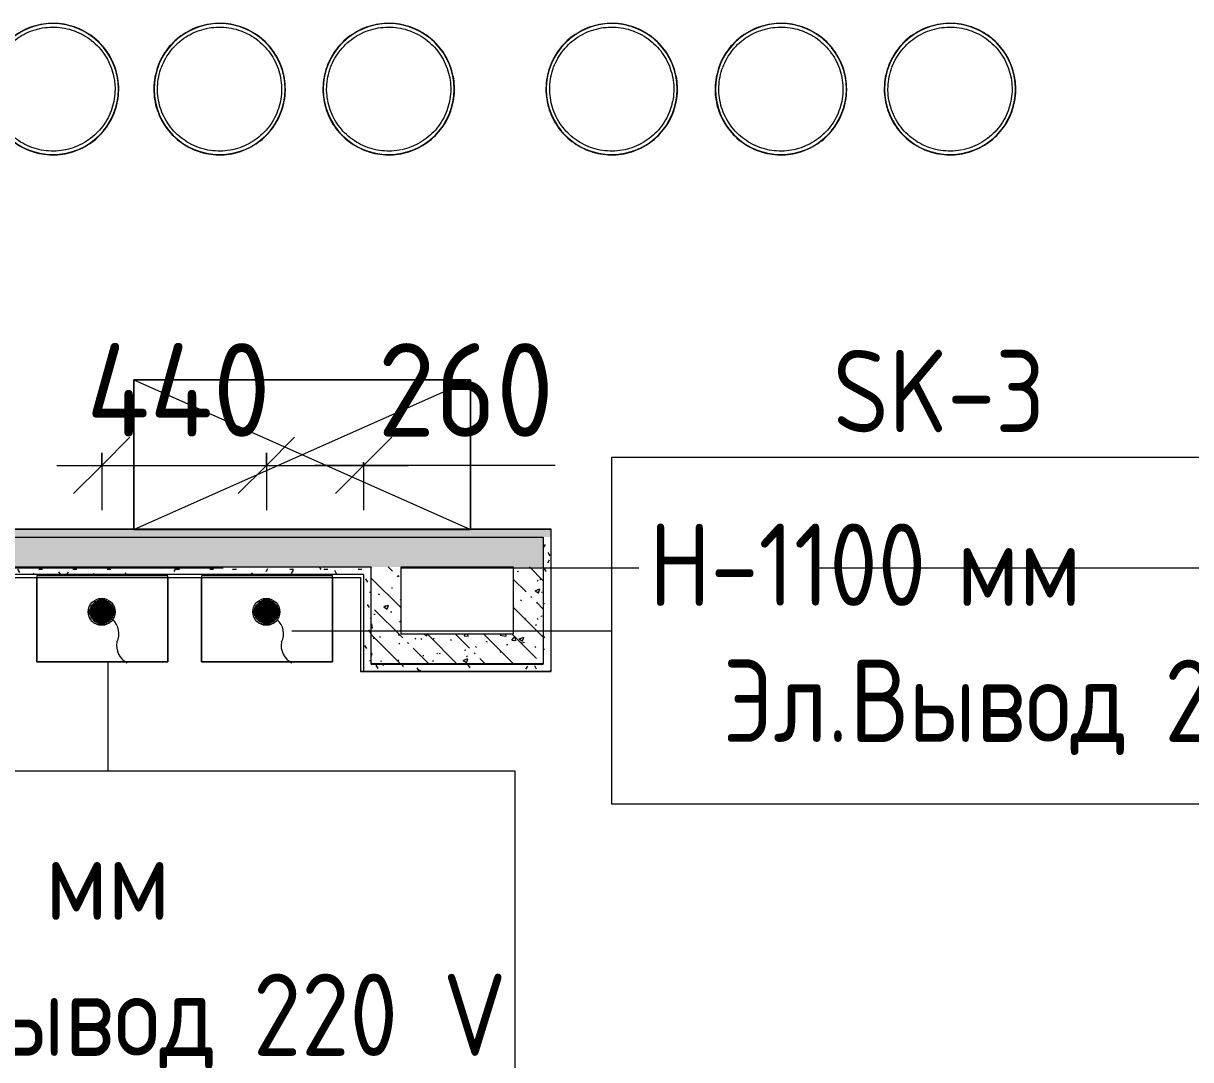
# Model space of a CAD drawing. Header units: millimetres. Extents: x 35881 to 234190, y -8553 to 29063.
# Drawn here: x 44521 to 47640, y 13686 to 16455 of the extents above; entities that cross this region are included whole.
import ezdxf

# ---------------------------------------------------------------- set-up
doc = ezdxf.new("R2010")
doc.units = ezdxf.units.MM
doc.linetypes.add('Осевая', pattern=[3175, 635, -476.25, 1587.5, -476.25])
for name, color, linetype, lineweight in [('A-ANNO-DIMS', 7, 'Continuous', 9), ('A-ANNO-DIMS-100', 7, 'Continuous', 9), ('A-DETL-GENF', 7, 'Continuous', 9), ('A-WALL', 7, 'Continuous', 9), ('E-ELEC-FIXT-IDEN', 7, 'Continuous', 9), ('I-WALL', 7, 'Continuous', 9), ('Оси-2', 7, 'Осевая', 9), ('Электрические приборы', 7, 'Continuous', 9)]:
    doc.layers.add(name, color=color, linetype=linetype, lineweight=lineweight)
for name, color, linetype, lineweight, true_color in [('A-WALL-1', 7, 'Continuous', 9, 0x3c3c3c), ('A-WALL-FNSH-1', 7, 'Continuous', 9, 0x3c3c3c), ('I-FURN-1', 7, 'Continuous', 9, 0xf0f0f0)]:
    doc.layers.add(name, color=color, linetype=linetype, lineweight=lineweight, true_color=true_color)
doc.styles.add('GOST Common', font='GOST_Common.ttf', dxfattribs={"width": 0.9, "height": 220})
doc.styles.add('ISOCPEUR', font='isocpeur.ttf', dxfattribs={"width": 0.9, "height": 250})
doc.dimstyles.new('ISO-2_5_0_9К_БОЛЬШОЙ', dxfattribs={"dimscale": 304.8, "dimtxt": 248.995294, "dimasz": 0.492126, "dimexe": 0.393701, "dimexo": 0.984252, "dimgap": 0, "dimtad": 1, "dimdec": 0, "dimrnd": 10, "dimzin": 0, "dimdsep": 46, "dimtxsty": 'ISOCPEUR', "dimblk1": 'OBLIQUE', "dimblk2": 'OBLIQUE', "dimsah": 1, "dimcen": 0.09, "dimdle": 0.393701, "dimazin": 0, "dimtfac": 1, "dimtdec": 4, "dimtix": 1, "dimtmove": 0, "dimatfit": 3, "dimfxl": 1, "dimtvp": 1, "dimtolj": 1, "dimtzin": 0, "dimarcsym": 2})
doc.dimstyles.new('ISO-2_5_0_9К_БОЛЬШОЙ_2', dxfattribs={"dimscale": 304.8, "dimtxt": 248.995294, "dimasz": 0.492126, "dimexe": 0.393701, "dimexo": 0.984252, "dimgap": 0, "dimtad": 1, "dimdec": 0, "dimrnd": 10, "dimzin": 0, "dimdsep": 46, "dimtxsty": 'ISOCPEUR', "dimblk1": 'OBLIQUE', "dimblk2": 'OBLIQUE', "dimsah": 1, "dimcen": 0.09, "dimdle": 0.393701, "dimazin": 0, "dimtfac": 1, "dimtdec": 4, "dimtix": 1, "dimtmove": 1, "dimatfit": 3, "dimfxl": 1, "dimtvp": 1, "dimtolj": 1, "dimtzin": 0, "dimarcsym": 2})
pattern_1 = [(135, (0, 0), (-75.43415, -75.43415), [106.68, -17.78, 3.556, -17.78]), (135, (0, 75.39), (-75.43415, -75.43415), []), (50, (0, 0), (127.52922, -11.15758), [13.335, -146.685]), (355, (0, 0), (-24.66966, 133.74002), [10.668, -117.348]), (100.451, (10.63, -0.93), (102.85973, 122.58178), [11.333, -124.663]), (46.184, (0, 35.56), (189.75516, -29.43036), [20.002, -220.027]), (96.636, (15.81, 33.1), (166.1822, 173.1996), [17, -186.995]), (351.184, (0, 35.56), (166.1839, 173.1976), [16.002, -176.022]), (21, (17.78, 26.67), (106.13027, -71.58603), [13.335, -146.685]), (326, (17.78, 26.67), (43.26188, 128.93175), [10.668, -117.348]), (71.451, (26.62, 20.7), (149.39198, 57.34505), [11.333, -124.663]), (37.5, (0, 0), (2.16223, 59.188357), [3.353, -112.573, 3.353, -115.773, -117.792]), (37.5, (0, 0), (2.16223, 59.188357), [-235.052, 3.353, -114.44]), (7.5, (0, 0), (46.77386, 70.12615), [3.353, -64.567, 3.353, -109.906, -44.894]), (7.5, (0, 0), (46.77386, 70.12615), [-181.178, 3.353, -41.542]), (327.5, (-39.65, 0), (94.91367, -4.010093), [3.353, -41.097, 3.353, -135.331, -184.023]), (327.5, (-39.65, 0), (94.91367, -4.010093), [-183.134, 3.353, -180.67]), (317.5, (-57.43, 0), (103.69057, 17.79882), [3.353, -54.432, 3.353, -88.748, -130.683]), (317.5, (-57.43, 0), (103.69057, 17.79882), [-149.885, 3.353, -127.33])]
pattern_2 = [(0, (0, 0), (121.92, 30.48), [10.058, -81.382, 10.058, -81.382, -487.68]), (0, (0, 0), (121.92, 30.48), [-182.88, 10.058, -172.822, 10.058, -81.382, -213.36]), (0, (0, 0), (121.92, 30.48), [-457.2, 10.058, -50.902, 10.058, -142.342]), (120, (45.72, 15.24), (-87.356454, 90.345817), [10.058, -81.382, 10.058, -81.382, -487.68]), (120, (45.72, 15.24), (-87.356454, 90.345817), [-182.88, 10.058, -172.822, 10.058, -81.382, -213.36]), (120, (45.72, 15.24), (-87.356454, 90.345817), [-457.2, 10.058, -50.902, 10.058, -142.342]), (240, (60.96, 76.2), (-34.563546, -120.825817), [10.058, -81.382, 10.058, -81.382, -487.68]), (240, (60.96, 76.2), (-34.563546, -120.825817), [-182.88, 10.058, -172.822, 10.058, -81.382, -213.36]), (240, (60.96, 76.2), (-34.563546, -120.825817), [-457.2, 10.058, -50.902, 10.058, -142.342])]

# ---------------------------------------------------------------- blocks, each defined once
blk = doc.blocks.new('Блок Розеток и Выключателей - Блок Розеток и Выключателей_SK3-27368973-План размещения напольных электротехнических лючков и розеток 1 этажа в осях 12-23')
at = {"layer": 'A-DETL-GENF'}
for p, q in [((-33.6, -92.8), (-33.6, -107.2)), ((-31.2, -88), (-31.2, -112)), ((-28.8, -83.2), (-28.8, -116.8)), ((-26.4, -80.8), (-26.4, -119.2)), ((-24, -78.4), (-24, -121.6)), ((-21.6, -76), (-21.6, -124)), ((-19.2, -73.6), (-19.2, -126.4)), ((-16.8, -71.2), (-16.8, -128.8)), ((-14.4, -71.2), (-14.4, -128.8)), ((-12, -68.8), (-12, -131.2)), ((-9.6, -68.8), (-9.6, -131.2)), ((-7.2, -66.4), (-7.2, -133.6)), ((-4.8, -66.4), (-4.8, -133.6)), ((-2.4, -66.4), (-2.4, -133.6)), ((0, -66.4), (0, -133.6)), ((2.4, -66.4), (2.4, -133.6)), ((4.8, -66.4), (4.8, -133.6)), ((7.2, -66.4), (7.2, -133.6)), ((9.6, -68.8), (9.6, -131.2)), ((12, -68.8), (12, -131.2)), ((14.4, -71.2), (14.4, -128.8)), ((16.8, -71.2), (16.8, -128.8)), ((19.2, -73.6), (19.2, -126.4)), ((21.6, -76), (21.6, -124)), ((24, -78.4), (24, -121.6)), ((26.4, -80.8), (26.4, -119.2)), ((28.8, -83.2), (28.8, -116.8)), ((31.2, -88), (31.2, -112)), ((33.6, -92.8), (33.6, -107.2))]:
    blk.add_line(p, q, dxfattribs=at)
blk.add_circle((0, -100), 36, dxfattribs=at)
for centre, radius, start, end in [((-2.1, -158.1), 48.1, 332.5065, 49.9886), ((91.1, -190.4), 51.5, 168.6656, 243.8652)]:
    blk.add_arc(centre, radius, start, end, dxfattribs=at)
blk = doc.blocks.new('Stool _3_ - Aluminium Stool-25469124-План размещения напольных электротехнических лючков и розеток 1 этажа в осях 12-23')
at = {"layer": 'I-FURN-1'}
blk.add_line((41.1, -160.6), (34.7, -162.1), dxfattribs=at)
at = {"layer": 'I-FURN-1', "flags": 128}
for points in [[(175.8, 0), (175.7, 7), (175.2, 14), (174.5, 21), (173.6, 28), (172.3, 34.9), (170.8, 41.8), (169, 48.6), (166.9, 55.3), (164.5, 61.9), (161.9, 68.5), (159.1, 74.9), (155.9, 81.2), (152.6, 87.4), (148.9, 93.4), (145.1, 99.3), (141, 105), (136.7, 110.5), (132.2, 115.9), (127.4, 121.1), (122.5, 126.1), (117.3, 130.9), (112, 135.5), (106.5, 139.9), (100.8, 144), (95, 147.9), (89, 151.6), (82.9, 155), (76.6, 158.2), (70.2, 161.2), (63.7, 163.9), (57.1, 166.3), (50.4, 168.4), (43.6, 170.3), (36.8, 171.9), (29.9, 173.2), (22.9, 174.3), (15.9, 175.1), (8.9, 175.6), (1.9, 175.8), (-5.1, 175.7), (-12.2, 175.4), (-19.2, 174.8), (-26.1, 173.8), (-33.1, 172.7), (-39.9, 171.2), (-46.8, 169.5), (-53.5, 167.5), (-60.1, 165.2), (-66.7, 162.6), (-73.2, 159.9), (-79.5, 156.8), (-85.7, 153.5), (-91.8, 149.9), (-97.7, 146.2), (-103.5, 142.1), (-109.1, 137.9), (-114.5, 133.4), (-119.7, 128.7), (-124.8, 123.8), (-129.6, 118.7), (-134.3, 113.5), (-138.7, 108), (-142.9, 102.4), (-146.9, 96.6), (-150.6, 90.6), (-154.1, 84.5), (-157.4, 78.3), (-160.4, 71.9), (-163.2, 65.5), (-165.6, 58.9), (-167.9, 52.2), (-169.8, 45.5), (-171.5, 38.6), (-172.9, 31.7), (-174, 24.8), (-174.9, 17.8), (-175.5, 10.8), (-175.8, 3.8), (-175.8, 0)], [(-83.9, 143), (-78.1, 146.2), (-72.2, 149.2), (-66.2, 152), (-60.1, 154.5), (-53.9, 156.8), (-47.5, 158.8), (-41.1, 160.6), (-34.7, 162.1), (-28.2, 163.4), (-21.6, 164.4), (-15.3, 165.1)], [(-15, 165.1), (-8.4, 165.6), (-1.8, 165.8), (4.8, 165.7), (11.5, 165.4), (18.1, 164.8), (24.6, 164), (31.2, 162.8), (37.7, 161.5), (44.1, 159.8), (50.5, 157.9), (56.7, 155.8)], [(-155.2, 58.4), (-152.7, 64.6), (-150, 70.6), (-147.1, 76.6), (-143.9, 82.4), (-140.5, 88.1), (-136.8, 93.6), (-133, 99), (-128.9, 104.3), (-124.6, 109.3), (-120.2, 114.2), (-115.5, 118.9), (-110.7, 123.5), (-105.6, 127.8), (-100.4, 131.9), (-95.1, 135.8), (-89.6, 139.5), (-83.9, 143)], [(57.5, 155.5), (62.9, 153.4), (69, 150.8), (75, 147.9), (80.8, 144.8), (86.5, 141.4), (92.1, 137.8), (97.6, 134)], [(97.6, 134), (102.9, 130), (108, 125.8), (112.9, 121.4), (117.7, 116.8), (122.3, 112), (126.6, 107), (130.8, 101.9), (134.8, 96.5), (138.5, 91.1), (142.1, 85.5), (145.4, 79.7), (148.4, 73.8), (151.3, 67.8), (153.9, 61.7), (156.2, 55.5), (158.3, 49.2), (160.2, 42.9), (161.7, 36.4), (163.1, 29.9), (164.1, 23.4), (164.8, 17.6)], [(-165.8, 0), (-165.7, 6.6), (-165.3, 13.2), (-164.6, 19.8), (-163.7, 26.4), (-162.5, 32.9), (-161, 39.4), (-159.3, 45.8), (-157.4, 52.2), (-155.5, 57.4)], [(-175.8, 0), (-175.7, -7), (-175.2, -14), (-174.5, -21), (-173.6, -28), (-172.3, -34.9), (-170.8, -41.8), (-169, -48.6), (-166.9, -55.3), (-164.5, -61.9), (-161.9, -68.5), (-159.1, -74.9), (-155.9, -81.2), (-152.6, -87.4), (-148.9, -93.4), (-145.1, -99.3), (-141, -105), (-136.7, -110.5), (-132.2, -115.9), (-127.4, -121.1), (-122.5, -126.1), (-117.3, -130.9), (-112, -135.5), (-106.5, -139.9), (-100.8, -144), (-95, -147.9), (-89, -151.6), (-82.9, -155), (-76.6, -158.2), (-70.2, -161.2), (-63.7, -163.9), (-57.1, -166.3), (-50.4, -168.4), (-43.6, -170.3), (-36.8, -171.9), (-29.9, -173.2), (-22.9, -174.3), (-15.9, -175.1), (-8.9, -175.6), (-1.9, -175.8), (5.1, -175.7), (12.2, -175.4), (19.2, -174.8), (26.1, -173.8), (33.1, -172.7), (39.9, -171.2), (46.8, -169.5), (53.5, -167.5), (60.1, -165.2), (66.7, -162.6), (73.2, -159.9), (79.5, -156.8), (85.7, -153.5), (91.8, -149.9), (97.7, -146.2), (103.5, -142.1), (109.1, -137.9), (114.5, -133.4), (119.7, -128.7), (124.8, -123.8), (129.6, -118.7), (134.3, -113.5), (138.7, -108), (142.9, -102.4), (146.9, -96.6), (150.6, -90.6), (154.1, -84.5), (157.4, -78.3), (160.4, -71.9), (163.2, -65.5), (165.6, -58.9), (167.9, -52.2), (169.8, -45.5), (171.5, -38.6), (172.9, -31.7), (174, -24.8), (174.9, -17.8), (175.5, -10.8), (175.8, -3.8), (175.8, 0)], [(-163.1, -29.9), (-164.1, -23.4), (-164.9, -16.8), (-165.5, -10.2), (-165.8, -3.6), (-165.8, 0)], [(165.8, 0), (165.7, -6.6), (165.3, -13.2), (164.6, -19.8), (163.7, -26.4), (162.5, -32.9), (161, -39.4), (159.3, -45.8), (157.4, -52.2), (155.2, -58.4), (152.7, -64.6), (150, -70.6), (147.1, -76.6), (143.9, -82.4), (140.5, -88.1), (136.8, -93.6), (133, -99), (128.9, -104.3), (124.6, -109.3), (120.2, -114.2), (115.5, -118.9), (110.7, -123.5), (105.6, -127.8), (100.4, -131.9), (95.1, -135.8), (89.6, -139.5), (83.9, -143), (78.1, -146.2), (72.2, -149.2), (66.2, -152), (60.1, -154.5)], [(164.9, 16.8), (165.5, 10.2), (165.8, 3.6), (165.8, 0)], [(33.7, -162.3), (28.2, -163.4), (21.6, -164.4), (15, -165.1), (8.4, -165.6), (1.8, -165.8), (-4.8, -165.7), (-11.5, -165.4), (-18.1, -164.8), (-24.6, -164), (-31.2, -162.8), (-37.7, -161.5), (-44.1, -159.8), (-50.5, -157.9), (-56.7, -155.8), (-62.9, -153.4), (-69, -150.8), (-75, -147.9), (-80.8, -144.8), (-86.5, -141.4), (-92.1, -137.8), (-97.6, -134), (-102.9, -130), (-108, -125.8), (-112.9, -121.4), (-117.7, -116.8), (-122.3, -112), (-126.6, -107), (-130.8, -101.9), (-134.8, -96.5), (-138.5, -91.1), (-142.1, -85.5), (-145.4, -79.7), (-148.4, -73.8), (-151.3, -67.8), (-153.9, -61.7), (-156.2, -55.5), (-158.3, -49.2), (-160.2, -42.9), (-161.7, -36.4), (-162.9, -30.6)], [(59.6, -154.7), (53.9, -156.8), (47.5, -158.8), (41.7, -160.4)]]:
    blk.add_lwpolyline(points, dxfattribs=at)
at = {"layer": 'I-FURN-1'}
for start, end in [(0, 180), (360, 180), (180, 0), (180, 360)]:
    blk.add_arc((0, 0), 175, start, end, dxfattribs=at)
blk = doc.blocks.new('Stool _3_ - Aluminium Stool-V131-План размещения напольных электротехнических лючков и розеток 1 этажа в осях 12-23')
at = {"layer": 'I-FURN-1'}
blk.add_line((41.1, -160.6), (34.7, -162.1), dxfattribs=at)
at = {"layer": 'I-FURN-1', "flags": 128}
for points in [[(175.8, 0), (175.7, 7), (175.2, 14), (174.5, 21), (173.6, 28), (172.3, 34.9), (170.8, 41.8), (169, 48.6), (166.9, 55.3), (164.5, 61.9), (161.9, 68.5), (159.1, 74.9), (155.9, 81.2), (152.6, 87.4), (148.9, 93.4), (145.1, 99.3), (141, 105), (136.7, 110.5), (132.2, 115.9), (127.4, 121.1), (122.5, 126.1), (117.3, 130.9), (112, 135.5), (106.5, 139.9), (100.8, 144), (95, 147.9), (89, 151.6), (82.9, 155), (76.6, 158.2), (70.2, 161.2), (63.7, 163.9), (57.1, 166.3), (50.4, 168.4), (43.6, 170.3), (36.8, 171.9), (29.9, 173.2), (22.9, 174.3), (15.9, 175.1), (8.9, 175.6), (1.9, 175.8), (-5.1, 175.7), (-12.2, 175.4), (-19.2, 174.8), (-26.1, 173.8), (-33.1, 172.7), (-39.9, 171.2), (-46.8, 169.5), (-53.5, 167.5), (-60.1, 165.2), (-66.7, 162.6), (-73.2, 159.9), (-79.5, 156.8), (-85.7, 153.5), (-91.8, 149.9), (-97.7, 146.2), (-103.5, 142.1), (-109.1, 137.9), (-114.5, 133.4), (-119.7, 128.7), (-124.8, 123.8), (-129.6, 118.7), (-134.3, 113.5), (-138.7, 108), (-142.9, 102.4), (-146.9, 96.6), (-150.6, 90.6), (-154.1, 84.5), (-157.4, 78.3), (-160.4, 71.9), (-163.2, 65.5), (-165.6, 58.9), (-167.9, 52.2), (-169.8, 45.5), (-171.5, 38.6), (-172.9, 31.7), (-174, 24.8), (-174.9, 17.8), (-175.5, 10.8), (-175.8, 3.8), (-175.8, 0)], [(-83.9, 143), (-78.1, 146.2), (-72.2, 149.2), (-66.2, 152), (-60.1, 154.5), (-53.9, 156.8), (-47.5, 158.8), (-41.1, 160.6), (-34.7, 162.1), (-28.2, 163.4), (-21.6, 164.4), (-15.3, 165.1)], [(-15, 165.1), (-8.4, 165.6), (-1.8, 165.8), (4.8, 165.7), (11.5, 165.4), (18.1, 164.8), (24.6, 164), (31.2, 162.8), (37.7, 161.5), (44.1, 159.8), (50.5, 157.9), (56.7, 155.8)], [(-155.2, 58.4), (-152.7, 64.6), (-150, 70.6), (-147.1, 76.6), (-143.9, 82.4), (-140.5, 88.1), (-136.8, 93.6), (-133, 99), (-128.9, 104.3), (-124.6, 109.3), (-120.2, 114.2), (-115.5, 118.9), (-110.7, 123.5), (-105.6, 127.8), (-100.4, 131.9), (-95.1, 135.8), (-89.6, 139.5), (-83.9, 143)], [(57.5, 155.5), (62.9, 153.4), (69, 150.8), (75, 147.9), (80.8, 144.8), (86.5, 141.4), (92.1, 137.8), (97.6, 134)], [(97.6, 134), (102.9, 130), (108, 125.8), (112.9, 121.4), (117.7, 116.8), (122.3, 112), (126.6, 107), (130.8, 101.9), (134.8, 96.5), (138.5, 91.1), (142.1, 85.5), (145.4, 79.7), (148.4, 73.8), (151.3, 67.8), (153.9, 61.7), (156.2, 55.5), (158.3, 49.2), (160.2, 42.9), (161.7, 36.4), (163.1, 29.9), (164.1, 23.4), (164.8, 17.6)], [(-165.8, 0), (-165.7, 6.6), (-165.3, 13.2), (-164.6, 19.8), (-163.7, 26.4), (-162.5, 32.9), (-161, 39.4), (-159.3, 45.8), (-157.4, 52.2), (-155.5, 57.4)], [(-175.8, 0), (-175.7, -7), (-175.2, -14), (-174.5, -21), (-173.6, -28), (-172.3, -34.9), (-170.8, -41.8), (-169, -48.6), (-166.9, -55.3), (-164.5, -61.9), (-161.9, -68.5), (-159.1, -74.9), (-155.9, -81.2), (-152.6, -87.4), (-148.9, -93.4), (-145.1, -99.3), (-141, -105), (-136.7, -110.5), (-132.2, -115.9), (-127.4, -121.1), (-122.5, -126.1), (-117.3, -130.9), (-112, -135.5), (-106.5, -139.9), (-100.8, -144), (-95, -147.9), (-89, -151.6), (-82.9, -155), (-76.6, -158.2), (-70.2, -161.2), (-63.7, -163.9), (-57.1, -166.3), (-50.4, -168.4), (-43.6, -170.3), (-36.8, -171.9), (-29.9, -173.2), (-22.9, -174.3), (-15.9, -175.1), (-8.9, -175.6), (-1.9, -175.8), (5.1, -175.7), (12.2, -175.4), (19.2, -174.8), (26.1, -173.8), (33.1, -172.7), (39.9, -171.2), (46.8, -169.5), (53.5, -167.5), (60.1, -165.2), (66.7, -162.6), (73.2, -159.9), (79.5, -156.8), (85.7, -153.5), (91.8, -149.9), (97.7, -146.2), (103.5, -142.1), (109.1, -137.9), (114.5, -133.4), (119.7, -128.7), (124.8, -123.8), (129.6, -118.7), (134.3, -113.5), (138.7, -108), (142.9, -102.4), (146.9, -96.6), (150.6, -90.6), (154.1, -84.5), (157.4, -78.3), (160.4, -71.9), (163.2, -65.5), (165.6, -58.9), (167.9, -52.2), (169.8, -45.5), (171.5, -38.6), (172.9, -31.7), (174, -24.8), (174.9, -17.8), (175.5, -10.8), (175.8, -3.8), (175.8, 0)], [(-163.1, -29.9), (-164.1, -23.4), (-164.9, -16.8), (-165.5, -10.2), (-165.8, -3.6), (-165.8, 0)], [(165.8, 0), (165.7, -6.6), (165.3, -13.2), (164.6, -19.8), (163.7, -26.4), (162.5, -32.9), (161, -39.4), (159.3, -45.8), (157.4, -52.2), (155.2, -58.4), (152.7, -64.6), (150, -70.6), (147.1, -76.6), (143.9, -82.4), (140.5, -88.1), (136.8, -93.6), (133, -99), (128.9, -104.3), (127.5, -106)], [(164.9, 16.8), (165.5, 10.2), (165.8, 3.6), (165.8, 0)], [(33.7, -162.3), (28.2, -163.4), (21.6, -164.4), (15, -165.1), (8.4, -165.6), (1.8, -165.8), (-4.8, -165.7), (-11.5, -165.4), (-18.1, -164.8), (-24.6, -164), (-31.2, -162.8), (-37.7, -161.5), (-44.1, -159.8), (-50.5, -157.9), (-56.7, -155.8), (-62.9, -153.4), (-69, -150.8), (-75, -147.9), (-80.8, -144.8), (-86.5, -141.4), (-92.1, -137.8), (-97.6, -134), (-102.9, -130), (-108, -125.8), (-112.9, -121.4), (-117.7, -116.8), (-122.3, -112), (-126.6, -107), (-130.8, -101.9), (-134.8, -96.5), (-138.5, -91.1), (-142.1, -85.5), (-145.4, -79.7), (-148.4, -73.8), (-151.3, -67.8), (-153.9, -61.7), (-156.2, -55.5), (-158.3, -49.2), (-160.2, -42.9), (-161.7, -36.4), (-162.9, -30.6)], [(127.1, -106.5), (124.6, -109.3), (120.2, -114.2), (115.5, -118.9), (110.7, -123.5), (105.6, -127.8), (100.4, -131.9), (95.1, -135.8), (89.6, -139.5), (83.9, -143), (78.1, -146.2), (72.2, -149.2), (66.2, -152), (60.1, -154.5)], [(59.6, -154.7), (53.9, -156.8), (47.5, -158.8), (41.7, -160.4)]]:
    blk.add_lwpolyline(points, dxfattribs=at)
at = {"layer": 'I-FURN-1'}
for start, end in [(0, 180), (360, 180), (180, 0), (180, 360)]:
    blk.add_arc((0, 0), 175, start, end, dxfattribs=at)
blk = doc.blocks.new('Шкаф параметрический - 3_26п-25545953-План размещения напольных электротехнических лючков и розеток 1 этажа в осях 12-23')
at = {"layer": 'I-FURN-1'}
for p, q in [((0, 0), (900, 400)), ((0, 400), (900, 0)), ((900, 400), (0, 400)), ((0, 400), (0, 0)), ((0, 0), (0, 400)), ((0, 400), (900, 400)), ((900, 0), (900, 400)), ((900, 400), (900, 0)), ((0, 0), (900, 0)), ((900, 0), (0, 0))]:
    blk.add_line(p, q, dxfattribs=at)
blk = doc.blocks.new('DIMBLOCK38-План размещения напольных электротехнических лючков и розеток 1 этажа в осях 12-23')
at = {"layer": 'A-ANNO-DIMS-100', "lineweight": 20}
for p, q in [((44730, 15274.1), (44805, 15349.1)), ((45170, 15274.1), (45245, 15349.1)), ((44730, 15274.1), (44655, 15199.1)), ((45170, 15274.1), (45095, 15199.1))]:
    blk.add_line(p, q, dxfattribs=at)
at = {"layer": 'A-ANNO-DIMS-100'}
for p, q in [((44730, 15307.5), (44730, 15154.1)), ((44730, 15274.1), (44730, 15307.5)), ((45170, 15307.5), (45170, 15154.1)), ((45170, 15274.1), (45170, 15307.5)), ((44610, 15274.1), (45170, 15274.1))]:
    blk.add_line(p, q, dxfattribs=at)
at = {"layer": 'A-ANNO-DIMS-100', "color": 0, "insert": (44689, 15600.7), "char_height": 250, "width": 626.319, "attachment_point": 1, "line_spacing_factor": 1.149209, "style": 'ISOCPEUR'}
blk.add_mtext('440', dxfattribs=at)
blk = doc.blocks.new('_Oblique')
at = {"color": 0, "linetype": 'ByBlock', "lineweight": -2}
blk.add_line((-0.5, -0.5), (0.5, 0.5), dxfattribs=at)
blk = doc.blocks.new('DIMBLOCK39-План размещения напольных электротехнических лючков и розеток 1 этажа в осях 12-23')
at = {"layer": 'A-ANNO-DIMS-100', "lineweight": 20}
for p, q in [((45170, 15274.1), (45245, 15349.1)), ((45430, 15274.1), (45505, 15349.1)), ((45170, 15274.1), (45095, 15199.1)), ((45430, 15274.1), (45355, 15199.1))]:
    blk.add_line(p, q, dxfattribs=at)
at = {"layer": 'A-ANNO-DIMS-100'}
for p, q in [((45170, 15307.5), (45170, 15154.1)), ((45170, 15274.1), (45170, 15307.5)), ((45170, 15274.1), (45550, 15274.1)), ((45367.4, 15274.1), (45300, 15274.1)), ((45941.4, 15274.1), (45367.4, 15274.1)), ((45430, 15282.5), (45430, 15154.1)), ((45430, 15274.1), (45430, 15282.5))]:
    blk.add_line(p, q, dxfattribs=at)
at = {"layer": 'A-ANNO-DIMS-100', "color": 0, "insert": (45467.4, 15600.7), "char_height": 250, "width": 568.858, "attachment_point": 1, "line_spacing_factor": 1.149209, "style": 'ISOCPEUR'}
blk.add_mtext('260', dxfattribs=at)

msp = doc.modelspace()

# ---------------------------------------------------------------- hatches: boundary and pattern name
at = {"layer": 'I-WALL'}
h = msp.add_hatch(dxfattribs=at)
h.set_pattern_fill('FP_58', color=256, style=0, pattern_type=2)
h.set_pattern_definition(pattern_2)
h.paths.add_polyline_path([(45930, 15082.5), (45930, 15102.5), (42400, 15102.5), (42400, 15082.5), (45910, 15082.5)])
h = msp.add_hatch(dxfattribs=at)
h.set_pattern_fill('FP_22', color=256, style=0, pattern_type=2)
h.set_pattern_definition(pattern_1)
h.paths.add_polyline_path([(45530, 15002.5), (45910, 15002.5), (45910, 15082.5), (42380, 15082.5), (42380, 15002.5), (45450, 15002.5)])
h = msp.add_hatch(dxfattribs=at)
h.set_pattern_fill('FP_58', color=256, style=0, pattern_type=2)
h.set_pattern_definition(pattern_2)
h.paths.add_polyline_path([(45930, 14743.6), (45930, 15082.5), (45910, 15082.5), (45910, 14743.6)])
h = msp.add_hatch(dxfattribs=at)
h.set_pattern_fill('FP_58', color=256, style=0, pattern_type=2)
h.set_pattern_definition(pattern_2)
h.paths.add_polyline_path([(45450, 14982.5), (45450, 15002.5), (42780, 15002.5), (42780, 14982.5), (45430, 14982.5)])
h = msp.add_hatch(dxfattribs=at)
h.set_pattern_fill('FP_58', color=256, style=0, pattern_type=2)
h.set_pattern_definition(pattern_2)
h.paths.add_polyline_path([(45450, 14723.6), (45450, 14982.5), (45430, 14982.5), (45430, 14723.6)])
h = msp.add_hatch(dxfattribs=at)
h.set_pattern_fill('FP_22', color=256, style=0, pattern_type=2)
h.set_pattern_definition(pattern_1)
h.paths.add_polyline_path([(45530, 14742.5), (45530, 15002.5), (45450, 15002.5), (45450, 14742.5)])
h = msp.add_hatch(dxfattribs=at)
h.set_pattern_fill('FP_22', color=256, style=0, pattern_type=2)
h.set_pattern_definition(pattern_1)
h.paths.add_polyline_path([(45910, 14822.5), (45910, 15002.5), (45830, 15002.5), (45830, 14822.5)])
h = msp.add_hatch(dxfattribs=at)
h.set_pattern_fill('FP_22', color=256, style=0, pattern_type=2)
h.set_pattern_definition(pattern_1)
h.paths.add_polyline_path([(45530, 14742.5), (45910, 14742.5), (45910, 14822.5), (45530, 14822.5)])
h = msp.add_hatch(dxfattribs=at)
h.set_pattern_fill('FP_58', color=256, style=0, pattern_type=2)
h.set_pattern_definition(pattern_2)
h.paths.add_polyline_path([(45450, 14723.6), (45930, 14723.6), (45930, 14743.6), (45450, 14743.6)])

# ---------------------------------------------------------------- linework, layer by layer
at = {"layer": 'A-WALL'}
msp.add_line((45930, 15102.5), (42400, 15102.5), dxfattribs=at)
at = {"layer": 'A-WALL-1'}
for p, q in [((42380, 15082.5), (45910, 15082.5)), ((45910, 15082.5), (45910, 14742.5)), ((42760, 15002.5), (45450, 15002.5)), ((45430, 14982.5), (45430, 14723.6)), ((45450, 14742.5), (45450, 15002.5)), ((45530, 15002.5), (45830, 15002.5)), ((45530, 14822.5), (45530, 15002.5)), ((45830, 15002.5), (45830, 14822.5)), ((45830, 14822.5), (45530, 14822.5)), ((45422, 14723.6), (45930, 14723.6)), ((45910, 14743.6), (45450, 14743.6)), ((45450, 14742.5), (45910, 14742.5))]:
    msp.add_line(p, q, dxfattribs=at)
at = {"layer": 'A-WALL-FNSH-1'}
for p, q in [((45931, 15103.5), (42400, 15103.5)), ((44693.2, 15102.5), (44693.2, 15103.5)), ((44694.9, 15103.5), (44694.9, 15102.5)), ((45339.5, 15102.5), (45339.5, 15103.5)), ((45931, 15103), (45930, 15103)), ((45930, 15103), (45930, 14723.6)), ((45931, 14722.6), (45931, 15103.5)), ((42780, 14974.5), (45422, 14974.5)), ((45430, 14982.5), (42788, 14982.5)), ((45422, 14974.5), (45422, 14722.6)), ((45930, 14833.6), (45931, 14833.6)), ((45422, 14722.6), (45931, 14722.6))]:
    msp.add_line(p, q, dxfattribs=at)
at = {"layer": 'E-ELEC-FIXT-IDEN'}
for p, q in [((45238.4, 14832.1), (46093.3, 14832.1)), ((44746.2, 14745.8), (44746.2, 14457.1))]:
    msp.add_line(p, q, dxfattribs=at)
at = {"layer": 'E-ELEC-FIXT-IDEN', "flags": 128}
for points in [[(46093.3, 15296.1), (48269.7, 15296.1), (48269.7, 14368.1), (46093.3, 14368.1)], [(43658, 14457.1), (45834.4, 14457.1), (45834.4, 13529.1), (43658, 13529.1)]]:
    msp.add_lwpolyline(points, close=True, dxfattribs=at)
at = {"layer": 'I-FURN-1'}
for p, q in [((44557, 14978.8), (44557, 14748.8)), ((44907, 14978.8), (44557, 14978.8)), ((44557, 14748.8), (44557, 14974.5)), ((44907, 14748.8), (44907, 14978.8)), ((44907, 14974.5), (44907, 14748.8)), ((44997, 14978.8), (44997, 14748.8)), ((45347, 14978.8), (44997, 14978.8)), ((44997, 14748.8), (44997, 14974.5)), ((45347, 14748.8), (45347, 14978.8)), ((45347, 14974.7), (45347, 14748.8)), ((44557, 14748.8), (44907, 14748.8)), ((44907, 14748.8), (44557, 14748.8)), ((44997, 14748.8), (45347, 14748.8)), ((45347, 14748.8), (44997, 14748.8))]:
    msp.add_line(p, q, dxfattribs=at)
at = {"layer": 'I-WALL'}
for p, q in [((44603.4, 15103.5), (44603.4, 15102.5)), ((44639.7, 15102.5), (44639.7, 15103.5)), ((44639.7, 15102.5), (44639.7, 15103.5)), ((44653.2, 15102.5), (44653.2, 15103.5)), ((44772.2, 15103.5), (44772.2, 15102.5)), ((44772.5, 15102.5), (44772.5, 15103.5)), ((45340.9, 15102.5), (45340.9, 15103.5)), ((45341.1, 15102.5), (45341.1, 15103.5)), ((45342.7, 15102.5), (45342.7, 15103.5)), ((45602.9, 15102.5), (45602.9, 15103.5)), ((45603, 15103.5), (45603, 15102.5)), ((45928.8, 15102.5), (45928.8, 15103.5)), ((45931, 15103.5), (45931, 15103.5)), ((45931, 15102.5), (45931, 15103.5)), ((45930, 14789.6), (45931, 14789.6)), ((45930, 14766), (45931, 14766)), ((45931, 14723.6), (45930, 14723.6))]:
    msp.add_line(p, q, dxfattribs=at)
at = {"layer": 'Оси-2'}
msp.add_line((39180.8, 15000), (81600, 15000), dxfattribs=at)

# ---------------------------------------------------------------- block references
at = {"layer": 'I-FURN-1'}
for name, p in [('Stool _3_ - Aluminium Stool-25469124-План размещения напольных электротехнических лючков и розеток 1 этажа в осях 12-23', (44599.8, 16279.7)), ('Stool _3_ - Aluminium Stool-V131-План размещения напольных электротехнических лючков и розеток 1 этажа в осях 12-23', (45045, 16279.7)), ('Stool _3_ - Aluminium Stool-25469124-План размещения напольных электротехнических лючков и розеток 1 этажа в осях 12-23', (45497, 16279.7)), ('Stool _3_ - Aluminium Stool-25469124-План размещения напольных электротехнических лючков и розеток 1 этажа в осях 12-23', (46093, 16279.7)), ('Stool _3_ - Aluminium Stool-25469124-План размещения напольных электротехнических лючков и розеток 1 этажа в осях 12-23', (46545, 16279.7)), ('Stool _3_ - Aluminium Stool-25469124-План размещения напольных электротехнических лючков и розеток 1 этажа в осях 12-23', (46997, 16279.7)), ('Шкаф параметрический - 3_26п-25545953-План размещения напольных электротехнических лючков и розеток 1 этажа в осях 12-23', (44815.5, 15102.5))]:
    msp.add_blockref(name, p, dxfattribs=at)
at = {"layer": 'Электрические приборы'}
for p in [(44730, 14982.5), (45170, 14982.5)]:
    msp.add_blockref('Блок Розеток и Выключателей - Блок Розеток и Выключателей_SK3-27368973-План размещения напольных электротехнических лючков и розеток 1 этажа в осях 12-23', p, dxfattribs=at)

# ---------------------------------------------------------------- texts
at = {"layer": 'E-ELEC-FIXT-IDEN', "char_height": 220, "attachment_point": 1, "style": 'GOST Common'}
for s, insert, width in [('SK-3', (46684.1, 15582.5), 699.873), ('H-1100 ', (46193.3, 15118.5), 995.696), ('мм', (47014.8, 15118.5), 375.19), ('Эл', (46389.7, 14754.7), 339.114), ('Вывод', (46729, 14754.7), 873.038), (' 220 V', (47449.4, 14754.7), 865.822), ('\\fGOST Common|b0|i0|c204|p34|;\\W.9;.', (46669.5, 14754.7), 72.152), ('мм', (44579.5, 14279.4), 375.19), ('Вывод', (44293.8, 13915.6), 873.038), (' 220 V', (45014.1, 13915.6), 865.822)]:
    msp.add_mtext(s, dxfattribs=dict(at, insert=insert, width=width))

# ---------------------------------------------------------------- dimensions: what is measured, and where the dimension line sits
at = {"layer": 'A-ANNO-DIMS'}
dim = msp.add_linear_dim(base=(45170, 15274.1), p1=(44730, 15007.5), p2=(45170, 15007.5), dimstyle='ISO-2_5_0_9К_БОЛЬШОЙ', override={"dimpost": '<>', "dimfxl": 440}, dxfattribs=at)
dim.commit()
dim.dimension.update_dxf_attribs({"geometry": 'DIMBLOCK38-План размещения напольных электротехнических лючков и розеток 1 этажа в осях 12-23', "text_midpoint": (44950, 15399.1)})
dim = msp.add_linear_dim(base=(45430, 15274.1), p1=(45170, 15007.5), p2=(45430, 14982.5), dimstyle='ISO-2_5_0_9К_БОЛЬШОЙ_2', override={"dimpost": '<>', "dimfxl": 261.199158}, dxfattribs=at)
dim.commit()
dim.dimension.update_dxf_attribs({"geometry": 'DIMBLOCK39-План размещения напольных электротехнических лючков и розеток 1 этажа в осях 12-23', "text_midpoint": (45751.8, 15434.1), "dimtype": 160})

doc.saveas('drawing.dxf')
